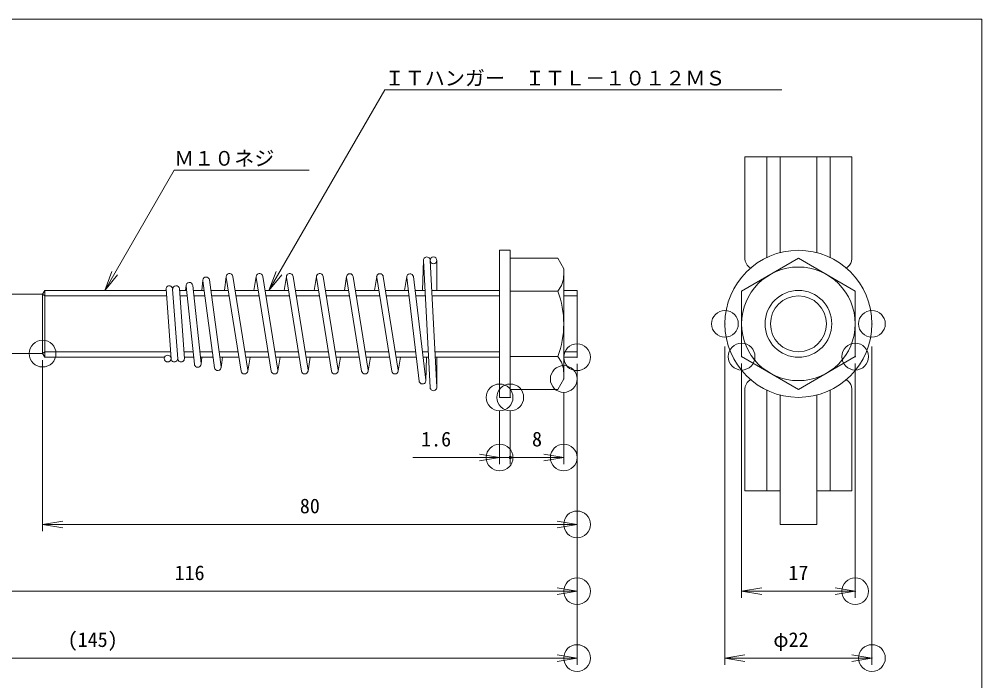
# Model space of a CAD drawing. Units: millimetres on the paper, enlarged 50 times, with parts at other scales. Extents: x -31726 to 17675, y -6980 to 6925.
# Drawn here: x 16043 to 17484, y -2788 to -1798 of the extents above; entities that cross this region are included whole.
import ezdxf
from ezdxf.enums import TextEntityAlignment as Align

# ---------------------------------------------------------------- set-up
doc = ezdxf.new("R2010")
doc.units = ezdxf.units.MM
doc.header["$LTSCALE"] = 50
doc.header["$PDMODE"] = 32
doc.header["$PDSIZE"] = 40
for name, color, linetype, lineweight in [('0-0_通り芯', 7, 'Continuous', 18), ('0-3_設備', 7, 'Continuous', 18), ('0-7', 7, 'Continuous', 18), ('0-A', 7, 'Continuous', 18), ('1-F', 3, 'Continuous', 18)]:
    doc.layers.add(name, color=color, linetype=linetype, lineweight=lineweight)
doc.styles.add('ＭＳ ゴシック', font='')
doc.styles.get('ＭＳ ゴシック').set_extended_font_data('MS Gothic')

# ---------------------------------------------------------------- blocks, each defined once
blk = doc.blocks.new('_OPEN')
at = {"layer": '0-0_通り芯'}
blk.add_line((0, 0), (-50, 0), dxfattribs=at)
blk.add_lwpolyline([(-50, 8.33), (0, 0), (-50, -8.33)], dxfattribs=at)
blk = doc.blocks.new('_D107')
at = {"layer": '0-7'}
for p in [(11071.7, 6771.8), (11071.7, 4521.8)]:
    blk.add_point(p, dxfattribs=at)
at = {"layer": '0-A'}
for p, q in [((11071.7, 6721.8), (11071.7, 4471.8)), ((3971.7, 4521.8), (10921.7, 4521.8))]:
    blk.add_line(p, q, dxfattribs=at)
at = {"layer": '0-A', "xscale": 3, "yscale": 3}
blk.add_blockref('_OPEN', (11071.7, 4521.8), dxfattribs=at)
at = {"layer": '0-A', "style": 'ＭＳ ゴシック'}
blk.add_text('(145)', height=110, dxfattribs=at).set_placement((7259.2, 4571.8), align=Align.BOTTOM_LEFT)
blk = doc.blocks.new('_D108')
at = {"layer": '0-7'}
for p in [(11071.7, 6771.8), (5271.7, 5771.8), (11071.7, 5021.8)]:
    blk.add_point(p, dxfattribs=at)
at = {"layer": '0-A'}
for p, q in [((11071.7, 6721.8), (11071.7, 4971.8)), ((5271.7, 5721.8), (5271.7, 4971.8)), ((5421.7, 5021.8), (10921.7, 5021.8))]:
    blk.add_line(p, q, dxfattribs=at)
at = {"layer": '0-A', "xscale": 3, "yscale": 3, "rotation": 180}
blk.add_blockref('_OPEN', (5271.7, 5021.8), dxfattribs=at)
at = {"layer": '0-A', "xscale": 3, "yscale": 3}
blk.add_blockref('_OPEN', (11071.7, 5021.8), dxfattribs=at)
at = {"layer": '0-A', "style": 'ＭＳ ゴシック'}
blk.add_text('116', height=110, dxfattribs=at).set_placement((8059.2, 5071.8), align=Align.BOTTOM_LEFT)
blk = doc.blocks.new('_D109')
at = {"layer": '0-7'}
for p in [(7071.7, 6799.3), (11071.7, 6771.8), (11071.7, 5521.8)]:
    blk.add_point(p, dxfattribs=at)
at = {"layer": '0-A'}
for p, q in [((7071.7, 6749.3), (7071.7, 5471.8)), ((11071.7, 6721.8), (11071.7, 5471.8)), ((7221.7, 5521.8), (10921.7, 5521.8))]:
    blk.add_line(p, q, dxfattribs=at)
at = {"layer": '0-A', "xscale": 3, "yscale": 3, "rotation": 180}
blk.add_blockref('_OPEN', (7071.7, 5521.8), dxfattribs=at)
at = {"layer": '0-A', "xscale": 3, "yscale": 3}
blk.add_blockref('_OPEN', (11071.7, 5521.8), dxfattribs=at)
at = {"layer": '0-A', "style": 'ＭＳ ゴシック'}
blk.add_text('80', height=110, dxfattribs=at).set_placement((8996.7, 5571.8), align=Align.BOTTOM_LEFT)
blk = doc.blocks.new('_D247')
at = {"layer": '0-7'}
for p in [(12303, 6776.4), (13153, 6776.4), (13153, 5021.8)]:
    blk.add_point(p, dxfattribs=at)
at = {"layer": '0-A'}
for p, q in [((12303, 6726.4), (12303, 4971.8)), ((13153, 6726.4), (13153, 4971.8)), ((12453, 5021.8), (13003, 5021.8))]:
    blk.add_line(p, q, dxfattribs=at)
at = {"layer": '0-A', "xscale": 3, "yscale": 3, "rotation": 180}
blk.add_blockref('_OPEN', (12303, 5021.8), dxfattribs=at)
at = {"layer": '0-A', "xscale": 3, "yscale": 3}
blk.add_blockref('_OPEN', (13153, 5021.8), dxfattribs=at)
at = {"layer": '0-A', "style": 'ＭＳ ゴシック'}
blk.add_text('17', height=110, dxfattribs=at).set_placement((12653, 5071.8), align=Align.BOTTOM_LEFT)
blk = doc.blocks.new('_D248')
at = {"layer": '0-7'}
for p in [(12178, 7021.8), (13278, 7021.8), (13278, 4521.8)]:
    blk.add_point(p, dxfattribs=at)
at = {"layer": '0-A'}
for p, q in [((12178, 6851.8), (12178, 4471.8)), ((13278, 6851.8), (13278, 4471.8)), ((12328, 4521.8), (13128, 4521.8))]:
    blk.add_line(p, q, dxfattribs=at)
at = {"layer": '0-A', "xscale": 3, "yscale": 3, "rotation": 180}
blk.add_blockref('_OPEN', (12178, 4521.8), dxfattribs=at)
at = {"layer": '0-A', "xscale": 3, "yscale": 3}
blk.add_blockref('_OPEN', (13278, 4521.8), dxfattribs=at)
at = {"layer": '0-A', "style": 'ＭＳ ゴシック'}
blk.add_text('φ22', height=110, dxfattribs=at).set_placement((12540.5, 4571.8), align=Align.BOTTOM_LEFT)
blk = doc.blocks.new('_DotSmall')
at = {"layer": '0-0_通り芯'}
blk.add_line((3.12, 0), (-3.12, 0), dxfattribs=at)
blk.add_circle((0, 0), 3.12, dxfattribs=at)
blk = doc.blocks.new('_D249')
at = {"layer": '0-3_設備'}
for p, q in [((10971.7, 6509.3), (10971.7, 5971.8)), ((10571.7, 6371.8), (10571.7, 5971.8)), ((10421.7, 6021.8), (10821.7, 6021.8))]:
    blk.add_line(p, q, dxfattribs=at)
at = {"layer": '0-7'}
for p in [(10971.7, 6609.3), (10571.7, 6471.8), (10971.7, 6021.8)]:
    blk.add_point(p, dxfattribs=at)
at = {"layer": '0-3_設備', "xscale": 3, "yscale": 3, "rotation": 180}
blk.add_blockref('_DotSmall', (10571.7, 6021.8), dxfattribs=at)
at = {"layer": '0-3_設備', "xscale": 3, "yscale": 3}
blk.add_blockref('_OPEN', (10971.7, 6021.8), dxfattribs=at)
at = {"layer": '0-3_設備', "style": 'ＭＳ ゴシック'}
blk.add_text('8', height=110, dxfattribs=at).set_placement((10734.2, 6071.8), align=Align.BOTTOM_LEFT)
blk = doc.blocks.new('_D250')
at = {"layer": '0-3_設備'}
for p, q in [((10491.7, 6371.8), (10491.7, 5971.8)), ((10571.7, 6371.8), (10571.7, 5971.8)), ((10341.7, 6021.8), (9841.7, 6021.8)), ((10571.7, 6021.8), (10491.7, 6021.8)), ((10571.7, 6021.8), (10721.7, 6021.8))]:
    blk.add_line(p, q, dxfattribs=at)
at = {"layer": '0-7'}
for p in [(10491.7, 6471.8), (10571.7, 6471.8), (10491.7, 6021.8)]:
    blk.add_point(p, dxfattribs=at)
at = {"layer": '0-3_設備', "xscale": 3, "yscale": 3}
blk.add_blockref('_OPEN', (10491.7, 6021.8), dxfattribs=at)
at = {"layer": '0-3_設備', "xscale": 3, "yscale": 3, "rotation": 180}
blk.add_blockref('_DotSmall', (10571.7, 6021.8), dxfattribs=at)
at = {"layer": '0-3_設備', "style": 'ＭＳ ゴシック'}
blk.add_text('1.6', height=110, dxfattribs=at).set_placement((9904.2, 6071.8), align=Align.BOTTOM_LEFT)

msp = doc.modelspace()

# ---------------------------------------------------------------- linework, layer by layer
at = {"layer": '1-F', "color": 7}
for p, q in [((16417.02, -2203.69), (16590.23, -1903.69)), ((16590.23, -1903.69), (17184.76, -1903.69)), ((17161.98, -2003.69), (17161.98, -2154.48)), ((17256.98, -2003.69), (17256.98, -2154.48)), ((16171.15, -2203.69), (16275.07, -2023.69)), ((16477.13, -2023.69), (16275.07, -2023.69)), ((16181.82, -2175.21), (16171.15, -2203.69)), ((16427.69, -2175.21), (16417.02, -2203.69)), ((16190.48, -2180.21), (16171.15, -2203.69)), ((16436.35, -2180.21), (16417.02, -2203.69)), ((16078.23, -2209.19), (16081.4, -2211.81)), ((16081.4, -2211.81), (16263.59, -2211.81)), ((16283.62, -2211.81), (16294.46, -2211.81)), ((16304.52, -2211.81), (16320.94, -2211.81)), ((16331.03, -2211.81), (16357.33, -2211.81)), ((16367.46, -2211.81), (16402.33, -2211.81)), ((16412.46, -2211.81), (16447.51, -2211.81)), ((16457.64, -2211.81), (16492.51, -2211.81)), ((16502.64, -2211.81), (16537.6, -2211.81)), ((16547.73, -2211.81), (16582.6, -2211.81)), ((16592.73, -2211.81), (16626.51, -2211.81)), ((16636.58, -2211.81), (16651.02, -2211.81)), ((16661.02, -2211.81), (16762.23, -2211.81)), ((16858.23, -2211.81), (16878.23, -2211.81)), ((16078.23, -2298.19), (16081.4, -2295.57)), ((16081.4, -2295.57), (16269.63, -2295.57)), ((16289.66, -2295.57), (16303.41, -2295.57)), ((16313.47, -2295.57), (16332.22, -2295.57)), ((16342.31, -2295.57), (16370.79, -2295.57)), ((16380.92, -2295.57), (16415.79, -2295.57)), ((16425.92, -2295.57), (16460.97, -2295.57)), ((16471.1, -2295.57), (16505.97, -2295.57)), ((16516.1, -2295.57), (16551.07, -2295.57)), ((16561.19, -2295.57), (16596.07, -2295.57)), ((16606.19, -2295.57), (16636.5, -2295.57)), ((16646.57, -2295.57), (16655.43, -2295.57)), ((16665.44, -2295.57), (16762.23, -2295.57)), ((16858.23, -2295.57), (16878.23, -2295.57)), ((17161.98, -2352.91), (17161.98, -2503.69)), ((17256.98, -2352.91), (17256.98, -2503.69))]:
    msp.add_line(p, q, dxfattribs=at)
at = {"layer": '1-F'}
for p, q in [((17289.48, -2003.69), (17129.48, -2003.69)), ((17129.48, -2003.69), (17129.48, -2156.31)), ((17181.98, -2003.69), (17181.98, -2147.18)), ((17236.98, -2003.69), (17236.98, -2147.18)), ((17289.48, -2003.69), (17289.48, -2156.31)), ((16762.23, -2143.69), (16762.23, -2363.69)), ((16762.23, -2143.69), (16778.23, -2143.69)), ((16778.23, -2143.69), (16778.23, -2363.69)), ((16648.23, -2158.51), (16646.59, -2203.69)), ((16648.24, -2158.95), (16658.24, -2348.95)), ((16658.24, -2158.95), (16668.22, -2348.43)), ((16668.23, -2203.69), (16668.23, -2158.69)), ((16849.19, -2155.54), (16778.23, -2155.54)), ((16778.23, -2155.54), (16778.23, -2351.84)), ((17135.33, -2168.19), (17137.89, -2170.17)), ((17283.62, -2168.19), (17281.06, -2170.17)), ((16316.35, -2203.69), (16317.9, -2188.19)), ((16317.92, -2189.36), (16335.42, -2319.36)), ((16327.83, -2188.02), (16345.33, -2318.02)), ((16350.24, -2203.69), (16352.92, -2183.05)), ((16375.44, -2324.48), (16352.94, -2184.48)), ((16362.81, -2182.9), (16385.31, -2322.9)), ((16397.94, -2182.9), (16394.59, -2203.69)), ((16420.44, -2324.48), (16397.94, -2184.48)), ((16407.81, -2182.9), (16430.31, -2322.9)), ((16443.12, -2182.9), (16439.77, -2203.69)), ((16465.62, -2324.48), (16443.12, -2184.48)), ((16452.99, -2182.9), (16475.49, -2322.9)), ((16488.12, -2182.9), (16484.77, -2203.69)), ((16510.62, -2324.48), (16488.12, -2184.48)), ((16497.99, -2182.9), (16520.49, -2322.9)), ((16533.21, -2182.9), (16529.86, -2203.69)), ((16555.71, -2324.48), (16533.21, -2184.48)), ((16543.09, -2182.9), (16565.59, -2322.9)), ((16578.21, -2182.9), (16574.86, -2203.69)), ((16600.71, -2324.48), (16578.21, -2184.48)), ((16588.09, -2182.9), (16610.59, -2322.9)), ((16623.26, -2182.9), (16619.91, -2203.69)), ((16641.72, -2339.28), (16623.23, -2184.28)), ((16651.65, -2338.1), (16633.16, -2183.1)), ((16078.23, -2209.19), (16081.4, -2203.69)), ((16081.4, -2303.69), (16081.4, -2203.69)), ((16081.4, -2203.69), (16263.01, -2203.69)), ((16262.89, -2202.05), (16270.39, -2306.05)), ((16280.39, -2306.05), (16272.86, -2201.69)), ((16282.86, -2201.33), (16290.36, -2305.33)), ((16283.03, -2203.69), (16293.59, -2203.69)), ((16292.04, -2203.69), (16292.91, -2196.12)), ((16305.4, -2314.22), (16292.9, -2197.22)), ((16302.85, -2196.16), (16315.35, -2313.16)), ((16303.65, -2203.69), (16319.85, -2203.69)), ((16329.94, -2203.69), (16356.03, -2203.69)), ((16366.15, -2203.69), (16401.03, -2203.69)), ((16411.15, -2203.69), (16446.21, -2203.69)), ((16456.34, -2203.69), (16491.21, -2203.69)), ((16501.34, -2203.69), (16536.3, -2203.69)), ((16546.43, -2203.69), (16581.3, -2203.69)), ((16591.43, -2203.69), (16625.55, -2203.69)), ((16635.62, -2203.69), (16650.59, -2203.69)), ((16660.59, -2203.69), (16762.23, -2203.69)), ((16858.23, -2203.69), (16878.23, -2203.69)), ((16878.23, -2303.69), (16878.23, -2203.69)), ((16078.23, -2209.19), (15988.23, -2209.19)), ((16078.23, -2298.19), (16078.23, -2209.19)), ((16849.19, -2204.62), (16778.23, -2204.62)), ((16078.23, -2298.19), (15988.23, -2298.19)), ((16078.23, -2298.19), (16081.4, -2303.69)), ((16081.4, -2303.69), (16260.79, -2303.69)), ((16269.96, -2303.69), (16270.22, -2303.69)), ((16269.96, -2303.69), (16270.22, -2303.69)), ((16290.24, -2303.69), (16304.28, -2303.69)), ((16290.34, -2306.26), (16290.64, -2303.69)), ((16314.33, -2303.69), (16333.31, -2303.69)), ((16315.35, -2314.19), (16316.4, -2303.69)), ((16343.4, -2303.69), (16372.1, -2303.69)), ((16345.33, -2319.33), (16347.36, -2303.69)), ((16382.22, -2303.69), (16417.1, -2303.69)), ((16385.31, -2324.49), (16388.66, -2303.69)), ((16427.22, -2303.69), (16462.28, -2303.69)), ((16430.31, -2324.49), (16433.66, -2303.69)), ((16472.41, -2303.69), (16507.28, -2303.69)), ((16475.49, -2324.49), (16478.84, -2303.69)), ((16517.41, -2303.69), (16552.37, -2303.69)), ((16520.49, -2324.49), (16523.84, -2303.69)), ((16562.5, -2303.69), (16597.37, -2303.69)), ((16565.59, -2324.49), (16568.93, -2303.69)), ((16607.5, -2303.69), (16637.47, -2303.69)), ((16610.59, -2324.49), (16613.93, -2303.69)), ((16647.54, -2303.69), (16655.85, -2303.69)), ((16652.96, -2303.69), (16651.68, -2338.87)), ((16665.86, -2303.69), (16762.23, -2303.69)), ((16668.23, -2348.69), (16668.23, -2303.69)), ((16849.19, -2302.77), (16778.23, -2302.77)), ((16858.23, -2303.69), (16878.23, -2303.69)), ((16849.19, -2351.84), (16858.23, -2336.19)), ((17135.33, -2339.19), (17137.89, -2337.22)), ((17283.62, -2339.19), (17281.06, -2337.22)), ((16849.19, -2351.84), (16778.23, -2351.84)), ((17129.48, -2351.08), (17129.48, -2503.69)), ((17181.98, -2360.2), (17181.98, -2503.69)), ((17236.98, -2360.2), (17236.98, -2503.69)), ((17289.48, -2351.08), (17289.48, -2503.69)), ((16762.23, -2363.69), (16778.23, -2363.69)), ((17181.98, -2503.69), (17129.48, -2503.69)), ((17181.98, -2503.69), (17181.98, -2553.69)), ((17289.48, -2503.69), (17236.98, -2503.69)), ((17236.98, -2503.69), (17236.98, -2553.69)), ((17236.98, -2553.69), (17181.98, -2553.69))]:
    msp.add_line(p, q, dxfattribs=at)
for points in [[(14713.89, -3588.05), (14713.89, -1798.05), (17483.89, -1798.05), (17483.89, -3588.05)], [(17294.48, -2204.62), (17209.48, -2155.54), (17124.48, -2204.62), (17124.48, -2302.77), (17209.48, -2351.84), (17294.48, -2302.77)]]:
    msp.add_lwpolyline(points, close=True, dxfattribs=at)
msp.add_lwpolyline([(16849.19, -2155.54), (16858.23, -2171.19), (16858.23, -2336.19)], dxfattribs=at)
for centre, radius in [((17209.48, -2253.69), 110), ((16663.23, -2158.69), 5), ((17209.48, -2253.69), 85), ((17209.48, -2253.69), 50), ((16265.37, -2305.69), 5)]:
    msp.add_circle(centre, radius, dxfattribs=at)
at = {"layer": '1-F', "color": 7}
msp.add_circle((17209.48, -2253.69), 41.88, dxfattribs=at)
at = {"layer": '1-F'}
for centre, radius, start, end in [((16653.23, -2158.69), 5, 0, 183.01279), ((17144.48, -2156.31), 15, 180, 232.43141), ((17274.48, -2156.31), 15, 307.56859, 0), ((16322.87, -2188.69), 5, 7.6668, 174.28941), ((16357.85, -2183.49), 5, 6.80097, 189.13018), ((16402.85, -2183.49), 5, 6.80097, 189.13018), ((16448.03, -2183.49), 5, 6.80097, 189.13018), ((16493.03, -2183.49), 5, 6.80097, 189.13018), ((16538.15, -2183.69), 5, 6.80097, 189.13018), ((16583.15, -2183.69), 5, 6.80097, 189.13018), ((16628.2, -2183.69), 5, 6.80097, 186.80097), ((16820.39, -2180.08), 37.84, 319.57009, 0.0191), ((16267.87, -2201.69), 5, 0, 184.12477), ((16277.87, -2201.69), 5, 4.12477, 179.99998), ((16297.87, -2196.69), 5, 6.09821, 186.09821), ((16720.44, -2253.69), 137.79, 339.13594, 20.86406), ((16820.39, -2327.3), 37.84, 359.9809, 40.42991), ((16275.37, -2305.69), 5, 178.70807, 0), ((16285.37, -2305.69), 5, 180, 4.12477), ((16310.37, -2313.69), 5, 186.09821, 6.09821), ((16340.37, -2318.69), 5, 187.6668, 7.6668), ((16380.37, -2323.69), 5, 189.13018, 350.85155), ((16425.37, -2323.69), 5, 189.13018, 350.85155), ((16470.56, -2323.69), 5, 189.13018, 350.85155), ((16515.56, -2323.69), 5, 189.13018, 350.85155), ((16560.65, -2323.69), 5, 189.13018, 350.85155), ((16605.65, -2323.69), 5, 189.13018, 350.85155), ((16646.68, -2338.69), 5, 186.66094, 6.80097), ((17144.48, -2351.08), 15, 127.56859, 180), ((17274.48, -2351.08), 15, 0, 52.43141), ((16663.23, -2348.69), 5, 183.01279, 3.01696)]:
    msp.add_arc(centre, radius, start, end, dxfattribs=at)

# ---------------------------------------------------------------- block references
at = {"layer": '1-F', "xscale": 0.2, "yscale": 0.2}
for name in ['_D107', '_D248', '_D108', '_D109', '_D247', '_D249', '_D250']:
    msp.add_blockref(name, (14663.89, -3658.05), dxfattribs=at)

# ---------------------------------------------------------------- texts
at = {"layer": '1-F', "color": 7, "style": 'ＭＳ ゴシック'}
for s, p in [('ＩＴハンガー\u3000ＩＴＬ－１０１２ＭＳ', (16590.23, -1903.69)), ('Ｍ１０ネジ', (16275.07, -2023.69))]:
    msp.add_text(s, height=21.99, dxfattribs=at).set_placement(p, align=Align.BOTTOM_LEFT)

doc.saveas('drawing.dxf')
